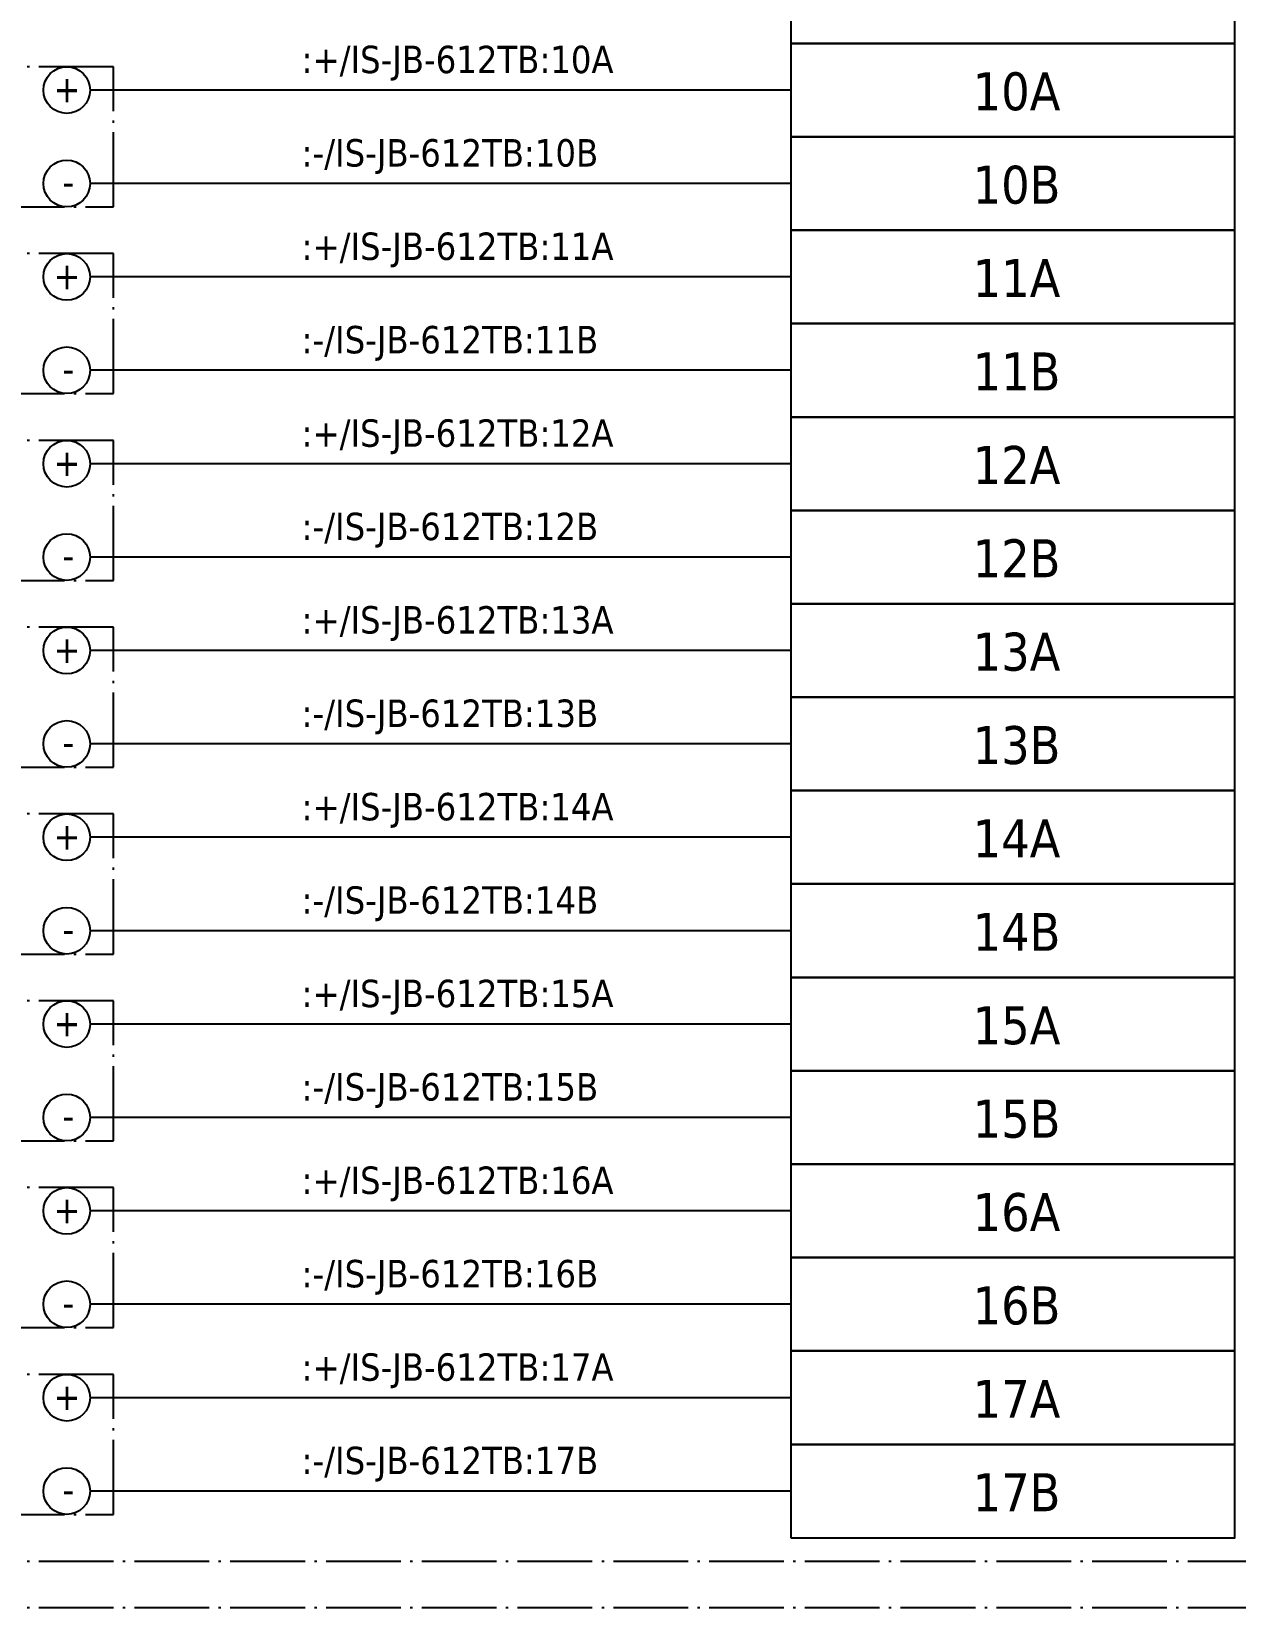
# Model space of a CAD drawing. Header units: millimetres. Extents: x 0 to 1792788, y -13 to 262234.
# Drawn here: x 35.5 to 87, y 157.6 to 225.5 of the extents above; entities that cross this region are included whole.
import ezdxf
from ezdxf.enums import TextEntityAlignment as Align

# ---------------------------------------------------------------- set-up
doc = ezdxf.new("R2010")
doc.units = ezdxf.units.MM
doc.linetypes.add('EPL_DASHDOT', pattern=[1, 0.8, -0.1, 0, -0.1])
for name, color, linetype, lineweight in [('EPLAN300', 5, 'Continuous', 25), ('EPLAN302', 5, 'Continuous', 25), ('EPLAN307', 134, 'EPL_DASHDOT', 25), ('EPLAN311', 7, 'Continuous', 25), ('EPLAN400', 5, 'Continuous', 35), ('EPLAN405', 7, 'Continuous', 25), ('EPLAN421', 5, 'Continuous', 35), ('EPLAN433', 251, 'Continuous', 35), ('EPLAN500', 7, 'Continuous', 35), ('EPLAN501', 7, 'Continuous', 35), ('EPLAN502', 7, 'Continuous', 35), ('EPLAN503', 7, 'Continuous', 35), ('EPLAN504', 7, 'Continuous', 35)]:
    doc.layers.add(name, color=color, linetype=linetype, lineweight=lineweight)
doc.styles.add('Tahoma', font='')
doc.styles.get('Tahoma').set_extended_font_data('Tahoma')

# ---------------------------------------------------------------- blocks, each defined once
blk = doc.blocks.new('EPLSYM_LibrarySPECIAL_en_US_Symbol427_Variant5_Placement1_78')
at = {"layer": 'EPLAN421', "color": 5, "style": 'Tahoma'}
for tag, p in [('17_20029[1]', (-0.9525, 3.335)), ('17_20029[2]', (20.0025, 3.335))]:
    blk.add_attdef(tag, text='', height=1.1739, dxfattribs=at).set_placement(p, align=Align.BOTTOM_RIGHT)
at = {"layer": 'EPLAN433', "color": 251, "style": 'Tahoma'}
blk.add_attdef('17_20406_1', text='', height=1.6254, dxfattribs=at).set_placement((0.9525, 1.5875), align=Align.BOTTOM_RIGHT)
blk.add_attdef('17_20406', text='', height=1.6254, dxfattribs=at).set_placement((0.9525, 1.5875), align=Align.BOTTOM_LEFT)
blk = doc.blocks.new('EPLSYM_LibrarySPECIAL_en_US_Symbol427_Variant5_Placement1_79')
at = {"layer": 'EPLAN421', "color": 5, "style": 'Tahoma'}
for tag, p in [('17_20029[1]', (-0.9525, 3.335)), ('17_20029[2]', (20.0025, 3.335))]:
    blk.add_attdef(tag, text='', height=1.1739, dxfattribs=at).set_placement(p, align=Align.BOTTOM_RIGHT)
at = {"layer": 'EPLAN433', "color": 251, "style": 'Tahoma'}
blk.add_attdef('17_20406_1', text='', height=1.6254, dxfattribs=at).set_placement((0.9525, 1.5875), align=Align.BOTTOM_RIGHT)
blk.add_attdef('17_20406', text='', height=1.6254, dxfattribs=at).set_placement((0.9525, 1.5875), align=Align.BOTTOM_LEFT)
blk = doc.blocks.new('EPLSYM_LibrarySPECIAL_en_US_Symbol427_Variant5_Placement1_80')
at = {"layer": 'EPLAN421', "color": 5, "style": 'Tahoma'}
for tag, p in [('17_20029[1]', (-0.9525, 3.335)), ('17_20029[2]', (20.0025, 3.335))]:
    blk.add_attdef(tag, text='', height=1.1739, dxfattribs=at).set_placement(p, align=Align.BOTTOM_RIGHT)
at = {"layer": 'EPLAN433', "color": 251, "style": 'Tahoma'}
blk.add_attdef('17_20406_1', text='', height=1.6254, dxfattribs=at).set_placement((0.9525, 1.5875), align=Align.BOTTOM_RIGHT)
blk.add_attdef('17_20406', text='', height=1.6254, dxfattribs=at).set_placement((0.9525, 1.5875), align=Align.BOTTOM_LEFT)
blk = doc.blocks.new('EPLSYM_LibrarySPECIAL_en_US_Symbol427_Variant5_Placement1_81')
at = {"layer": 'EPLAN421', "color": 5, "style": 'Tahoma'}
for tag, p in [('17_20029[1]', (-0.9525, 3.335)), ('17_20029[2]', (20.0025, 3.335))]:
    blk.add_attdef(tag, text='', height=1.1739, dxfattribs=at).set_placement(p, align=Align.BOTTOM_RIGHT)
at = {"layer": 'EPLAN433', "color": 251, "style": 'Tahoma'}
blk.add_attdef('17_20406_1', text='', height=1.6254, dxfattribs=at).set_placement((0.9525, 1.5875), align=Align.BOTTOM_RIGHT)
blk.add_attdef('17_20406', text='', height=1.6254, dxfattribs=at).set_placement((0.9525, 1.5875), align=Align.BOTTOM_LEFT)
blk = doc.blocks.new('EPLSYM_LibrarySPECIAL_en_US_Symbol427_Variant5_Placement1_102')
at = {"layer": 'EPLAN421', "color": 5, "style": 'Tahoma'}
for tag, p in [('17_20029[1]', (-0.9525, 3.335)), ('17_20029[2]', (20.0025, 3.335))]:
    blk.add_attdef(tag, text='', height=1.1739, dxfattribs=at).set_placement(p, align=Align.BOTTOM_RIGHT)
at = {"layer": 'EPLAN433', "color": 251, "style": 'Tahoma'}
blk.add_attdef('17_20406_1', text='', height=1.6254, dxfattribs=at).set_placement((0.9525, 1.5875), align=Align.BOTTOM_RIGHT)
blk.add_attdef('17_20406', text='', height=1.6254, dxfattribs=at).set_placement((0.9525, 1.5875), align=Align.BOTTOM_LEFT)
blk = doc.blocks.new('EPLSYM_LibrarySPECIAL_en_US_Symbol427_Variant5_Placement1_103')
at = {"layer": 'EPLAN421', "color": 5, "style": 'Tahoma'}
for tag, p in [('17_20029[1]', (-0.9525, 3.335)), ('17_20029[2]', (20.0025, 3.335))]:
    blk.add_attdef(tag, text='', height=1.1739, dxfattribs=at).set_placement(p, align=Align.BOTTOM_RIGHT)
at = {"layer": 'EPLAN433', "color": 251, "style": 'Tahoma'}
blk.add_attdef('17_20406_1', text='', height=1.6254, dxfattribs=at).set_placement((0.9525, 1.5875), align=Align.BOTTOM_RIGHT)
blk.add_attdef('17_20406', text='', height=1.6254, dxfattribs=at).set_placement((0.9525, 1.5875), align=Align.BOTTOM_LEFT)
blk = doc.blocks.new('EPLSYM_LibrarySPECIAL_en_US_Symbol427_Variant5_Placement1_104')
at = {"layer": 'EPLAN421', "color": 5, "style": 'Tahoma'}
for tag, p in [('17_20029[1]', (-0.9525, 3.335)), ('17_20029[2]', (20.0025, 3.335))]:
    blk.add_attdef(tag, text='', height=1.1739, dxfattribs=at).set_placement(p, align=Align.BOTTOM_RIGHT)
at = {"layer": 'EPLAN433', "color": 251, "style": 'Tahoma'}
blk.add_attdef('17_20406_1', text='', height=1.6254, dxfattribs=at).set_placement((0.9525, 1.5875), align=Align.BOTTOM_RIGHT)
blk.add_attdef('17_20406', text='', height=1.6254, dxfattribs=at).set_placement((0.9525, 1.5875), align=Align.BOTTOM_LEFT)
blk = doc.blocks.new('EPLSYM_LibrarySPECIAL_en_US_Symbol427_Variant5_Placement1_105')
at = {"layer": 'EPLAN421', "color": 5, "style": 'Tahoma'}
for tag, p in [('17_20029[1]', (-0.9525, 3.335)), ('17_20029[2]', (20.0025, 3.335))]:
    blk.add_attdef(tag, text='', height=1.1739, dxfattribs=at).set_placement(p, align=Align.BOTTOM_RIGHT)
at = {"layer": 'EPLAN433', "color": 251, "style": 'Tahoma'}
blk.add_attdef('17_20406_1', text='', height=1.6254, dxfattribs=at).set_placement((0.9525, 1.5875), align=Align.BOTTOM_RIGHT)
blk.add_attdef('17_20406', text='', height=1.6254, dxfattribs=at).set_placement((0.9525, 1.5875), align=Align.BOTTOM_LEFT)
blk = doc.blocks.new('EPLSYM_LibrarySPECIAL_en_US_Symbol427_Variant5_Placement1_106')
at = {"layer": 'EPLAN421', "color": 5, "style": 'Tahoma'}
for tag, p in [('17_20029[1]', (-0.9525, 3.335)), ('17_20029[2]', (20.0025, 3.335))]:
    blk.add_attdef(tag, text='', height=1.1739, dxfattribs=at).set_placement(p, align=Align.BOTTOM_RIGHT)
at = {"layer": 'EPLAN433', "color": 251, "style": 'Tahoma'}
blk.add_attdef('17_20406_1', text='', height=1.6254, dxfattribs=at).set_placement((0.9525, 1.5875), align=Align.BOTTOM_RIGHT)
blk.add_attdef('17_20406', text='', height=1.6254, dxfattribs=at).set_placement((0.9525, 1.5875), align=Align.BOTTOM_LEFT)
blk = doc.blocks.new('EPLSYM_LibrarySPECIAL_en_US_Symbol427_Variant5_Placement1_107')
at = {"layer": 'EPLAN421', "color": 5, "style": 'Tahoma'}
for tag, p in [('17_20029[1]', (-0.9525, 3.335)), ('17_20029[2]', (20.0025, 3.335))]:
    blk.add_attdef(tag, text='', height=1.1739, dxfattribs=at).set_placement(p, align=Align.BOTTOM_RIGHT)
at = {"layer": 'EPLAN433', "color": 251, "style": 'Tahoma'}
blk.add_attdef('17_20406_1', text='', height=1.6254, dxfattribs=at).set_placement((0.9525, 1.5875), align=Align.BOTTOM_RIGHT)
blk.add_attdef('17_20406', text='', height=1.6254, dxfattribs=at).set_placement((0.9525, 1.5875), align=Align.BOTTOM_LEFT)
blk = doc.blocks.new('EPLSYM_LibrarySPECIAL_en_US_Symbol427_Variant5_Placement1_108')
at = {"layer": 'EPLAN421', "color": 5, "style": 'Tahoma'}
for tag, p in [('17_20029[1]', (-0.9525, 3.335)), ('17_20029[2]', (20.0025, 3.335))]:
    blk.add_attdef(tag, text='', height=1.1739, dxfattribs=at).set_placement(p, align=Align.BOTTOM_RIGHT)
at = {"layer": 'EPLAN433', "color": 251, "style": 'Tahoma'}
blk.add_attdef('17_20406_1', text='', height=1.6254, dxfattribs=at).set_placement((0.9525, 1.5875), align=Align.BOTTOM_RIGHT)
blk.add_attdef('17_20406', text='', height=1.6254, dxfattribs=at).set_placement((0.9525, 1.5875), align=Align.BOTTOM_LEFT)
blk = doc.blocks.new('EPLSYM_LibrarySPECIAL_en_US_Symbol427_Variant5_Placement1_109')
at = {"layer": 'EPLAN421', "color": 5, "style": 'Tahoma'}
for tag, p in [('17_20029[1]', (-0.9525, 3.335)), ('17_20029[2]', (20.0025, 3.335))]:
    blk.add_attdef(tag, text='', height=1.1739, dxfattribs=at).set_placement(p, align=Align.BOTTOM_RIGHT)
at = {"layer": 'EPLAN433', "color": 251, "style": 'Tahoma'}
blk.add_attdef('17_20406_1', text='', height=1.6254, dxfattribs=at).set_placement((0.9525, 1.5875), align=Align.BOTTOM_RIGHT)
blk.add_attdef('17_20406', text='', height=1.6254, dxfattribs=at).set_placement((0.9525, 1.5875), align=Align.BOTTOM_LEFT)
blk = doc.blocks.new('EPLSYM_LibrarySPECIAL_en_US_Symbol427_Variant5_Placement1_110')
at = {"layer": 'EPLAN421', "color": 5, "style": 'Tahoma'}
for tag, p in [('17_20029[1]', (-0.9525, 3.335)), ('17_20029[2]', (20.0025, 3.335))]:
    blk.add_attdef(tag, text='', height=1.1739, dxfattribs=at).set_placement(p, align=Align.BOTTOM_RIGHT)
at = {"layer": 'EPLAN433', "color": 251, "style": 'Tahoma'}
blk.add_attdef('17_20406_1', text='', height=1.6254, dxfattribs=at).set_placement((0.9525, 1.5875), align=Align.BOTTOM_RIGHT)
blk.add_attdef('17_20406', text='', height=1.6254, dxfattribs=at).set_placement((0.9525, 1.5875), align=Align.BOTTOM_LEFT)
blk = doc.blocks.new('EPLSYM_LibrarySPECIAL_en_US_Symbol427_Variant5_Placement1_111')
at = {"layer": 'EPLAN421', "color": 5, "style": 'Tahoma'}
for tag, p in [('17_20029[1]', (-0.9525, 3.335)), ('17_20029[2]', (20.0025, 3.335))]:
    blk.add_attdef(tag, text='', height=1.1739, dxfattribs=at).set_placement(p, align=Align.BOTTOM_RIGHT)
at = {"layer": 'EPLAN433', "color": 251, "style": 'Tahoma'}
blk.add_attdef('17_20406_1', text='', height=1.6254, dxfattribs=at).set_placement((0.9525, 1.5875), align=Align.BOTTOM_RIGHT)
blk.add_attdef('17_20406', text='', height=1.6254, dxfattribs=at).set_placement((0.9525, 1.5875), align=Align.BOTTOM_LEFT)
blk = doc.blocks.new('EPLSYM_LibrarySPECIAL_en_US_Symbol427_Variant5_Placement1_112')
at = {"layer": 'EPLAN421', "color": 5, "style": 'Tahoma'}
for tag, p in [('17_20029[1]', (-0.9525, 3.335)), ('17_20029[2]', (20.0025, 3.335))]:
    blk.add_attdef(tag, text='', height=1.1739, dxfattribs=at).set_placement(p, align=Align.BOTTOM_RIGHT)
at = {"layer": 'EPLAN433', "color": 251, "style": 'Tahoma'}
blk.add_attdef('17_20406_1', text='', height=1.6254, dxfattribs=at).set_placement((0.9525, 1.5875), align=Align.BOTTOM_RIGHT)
blk.add_attdef('17_20406', text='', height=1.6254, dxfattribs=at).set_placement((0.9525, 1.5875), align=Align.BOTTOM_LEFT)
blk = doc.blocks.new('EPLSYM_LibrarySPECIAL_en_US_Symbol427_Variant5_Placement1_113')
at = {"layer": 'EPLAN421', "color": 5, "style": 'Tahoma'}
for tag, p in [('17_20029[1]', (-0.9525, 3.335)), ('17_20029[2]', (20.0025, 3.335))]:
    blk.add_attdef(tag, text='', height=1.1739, dxfattribs=at).set_placement(p, align=Align.BOTTOM_RIGHT)
at = {"layer": 'EPLAN433', "color": 251, "style": 'Tahoma'}
blk.add_attdef('17_20406_1', text='', height=1.6254, dxfattribs=at).set_placement((0.9525, 1.5875), align=Align.BOTTOM_RIGHT)
blk.add_attdef('17_20406', text='', height=1.6254, dxfattribs=at).set_placement((0.9525, 1.5875), align=Align.BOTTOM_LEFT)
blk = doc.blocks.new('EPLSYM_LibrarySPECIAL_Symbol17_Variant3_Placement1')
at = {"layer": 'EPLAN302', "lineweight": 25, "ltscale": 4}
blk.add_line((4, 0), (1, 0), dxfattribs=at)
blk.add_circle((0, 0), 1, dxfattribs=at)
at = {"layer": 'EPLAN421', "color": 5, "style": 'Tahoma'}
blk.add_attdef('17_20039', text='', height=1.174, dxfattribs=at).set_placement((3, 1), align=Align.BOTTOM_RIGHT)
blk = doc.blocks.new('EPLSYM_LibrarySPECIAL_Symbol2_Variant0_Placement1_6')
at = {"layer": 'EPLAN307', "lineweight": 25, "ltscale": 4}
blk.add_lwpolyline([(0, -6), (34, -6), (34, 0), (0, 0)], close=True, dxfattribs=at)
at = {"layer": 'EPLAN400', "color": 5, "style": 'Tahoma'}
blk.add_attdef('88_20010', text='', height=2.2575, dxfattribs=at).set_placement((-1.5, -0.9515), align=Align.TOP_RIGHT)
at = {"layer": 'EPLAN500', "color": 7, "style": 'Tahoma'}
blk.add_attdef('88_20027', text='', height=1.6254, dxfattribs=at).set_placement((-1.5, -4.57508), align=Align.TOP_RIGHT)
at = {"layer": 'EPLAN501', "color": 7, "style": 'Tahoma'}
blk.add_attdef('88_20011', text='', height=1.6254, dxfattribs=at).set_placement((-1.5, -9.97508), align=Align.TOP_RIGHT)
at = {"layer": 'EPLAN502', "color": 7, "style": 'Tahoma'}
blk.add_attdef('88_20025', text='', height=1.6254, dxfattribs=at).set_placement((-1.5, -12.67508), align=Align.TOP_RIGHT)
at = {"layer": 'EPLAN503', "color": 7, "style": 'Tahoma'}
blk.add_attdef('88_20024', text='', height=1.6254, dxfattribs=at).set_placement((-1.5, -15.37508), align=Align.TOP_RIGHT)
at = {"layer": 'EPLAN504', "color": 7, "style": 'Tahoma'}
blk.add_attdef('88_20901[1]', text='', height=1.6254, dxfattribs=at).set_placement((-1.5, -7.27508), align=Align.TOP_RIGHT)
blk = doc.blocks.new('EPLSYM_LibrarySPECIAL_Symbol2_Variant0_Placement1_7')
at = {"layer": 'EPLAN307', "lineweight": 25, "ltscale": 4}
blk.add_lwpolyline([(0, -6), (34, -6), (34, 0), (0, 0)], close=True, dxfattribs=at)
at = {"layer": 'EPLAN400', "color": 5, "style": 'Tahoma'}
blk.add_attdef('88_20010', text='', height=2.2575, dxfattribs=at).set_placement((-1.5, -0.9515), align=Align.TOP_RIGHT)
at = {"layer": 'EPLAN500', "color": 7, "style": 'Tahoma'}
blk.add_attdef('88_20027', text='', height=1.6254, dxfattribs=at).set_placement((-1.5, -4.57508), align=Align.TOP_RIGHT)
at = {"layer": 'EPLAN501', "color": 7, "style": 'Tahoma'}
blk.add_attdef('88_20011', text='', height=1.6254, dxfattribs=at).set_placement((-1.5, -9.97508), align=Align.TOP_RIGHT)
at = {"layer": 'EPLAN502', "color": 7, "style": 'Tahoma'}
blk.add_attdef('88_20025', text='', height=1.6254, dxfattribs=at).set_placement((-1.5, -12.67508), align=Align.TOP_RIGHT)
at = {"layer": 'EPLAN503', "color": 7, "style": 'Tahoma'}
blk.add_attdef('88_20024', text='', height=1.6254, dxfattribs=at).set_placement((-1.5, -15.37508), align=Align.TOP_RIGHT)
at = {"layer": 'EPLAN504', "color": 7, "style": 'Tahoma'}
blk.add_attdef('88_20901[1]', text='', height=1.6254, dxfattribs=at).set_placement((-1.5, -7.27508), align=Align.TOP_RIGHT)
blk = doc.blocks.new('EPLSYM_LibrarySPECIAL_Symbol2_Variant0_Placement1_8')
at = {"layer": 'EPLAN307', "lineweight": 25, "ltscale": 4}
blk.add_lwpolyline([(0, -6), (34, -6), (34, 0), (0, 0)], close=True, dxfattribs=at)
at = {"layer": 'EPLAN400', "color": 5, "style": 'Tahoma'}
blk.add_attdef('88_20010', text='', height=2.2575, dxfattribs=at).set_placement((-1.5, -0.9515), align=Align.TOP_RIGHT)
at = {"layer": 'EPLAN500', "color": 7, "style": 'Tahoma'}
blk.add_attdef('88_20027', text='', height=1.6254, dxfattribs=at).set_placement((-1.5, -4.57508), align=Align.TOP_RIGHT)
at = {"layer": 'EPLAN501', "color": 7, "style": 'Tahoma'}
blk.add_attdef('88_20011', text='', height=1.6254, dxfattribs=at).set_placement((-1.5, -9.97508), align=Align.TOP_RIGHT)
at = {"layer": 'EPLAN502', "color": 7, "style": 'Tahoma'}
blk.add_attdef('88_20025', text='', height=1.6254, dxfattribs=at).set_placement((-1.5, -12.67508), align=Align.TOP_RIGHT)
at = {"layer": 'EPLAN503', "color": 7, "style": 'Tahoma'}
blk.add_attdef('88_20024', text='', height=1.6254, dxfattribs=at).set_placement((-1.5, -15.37508), align=Align.TOP_RIGHT)
at = {"layer": 'EPLAN504', "color": 7, "style": 'Tahoma'}
blk.add_attdef('88_20901[1]', text='', height=1.6254, dxfattribs=at).set_placement((-1.5, -7.27508), align=Align.TOP_RIGHT)
blk = doc.blocks.new('EPLSYM_LibrarySPECIAL_Symbol308_Variant0_Placement0')
at = {"layer": 'EPLAN405', "color": 7, "style": 'Tahoma'}
for tag, p in [('17_31011', (1.5, 6.35)), ('17_31002', (1.5, 0.5))]:
    blk.add_attdef(tag, text='', height=1.174, dxfattribs=at).set_placement(p, align=Align.BOTTOM_LEFT)
for tag, p in [('17_31004', (1.5, 4.4)), ('17_31003', (1.5, 2.45))]:
    blk.add_attdef(tag, p, '', height=1.174, dxfattribs=at)
blk = doc.blocks.new('EPLSYM_LibrarySPECIAL_Symbol2_Variant0_Placement1_19')
at = {"layer": 'EPLAN307', "lineweight": 25, "ltscale": 4}
blk.add_lwpolyline([(0, -127), (118, -127), (118, 0), (0, 0)], close=True, dxfattribs=at)
at = {"layer": 'EPLAN400', "color": 5, "style": 'Tahoma'}
blk.add_attdef('88_20010', text='', height=2.2575, dxfattribs=at).set_placement((-1.5, -0.9515), align=Align.TOP_RIGHT)
at = {"layer": 'EPLAN500', "color": 7, "style": 'Tahoma'}
blk.add_attdef('88_20027', text='', height=1.6254, dxfattribs=at).set_placement((-1.5, -4.57508), align=Align.TOP_RIGHT)
at = {"layer": 'EPLAN501', "color": 7, "style": 'Tahoma'}
blk.add_attdef('88_20011', text='', height=1.6254, dxfattribs=at).set_placement((-1.5, -9.97508), align=Align.TOP_RIGHT)
at = {"layer": 'EPLAN502', "color": 7, "style": 'Tahoma'}
blk.add_attdef('88_20025', text='', height=1.6254, dxfattribs=at).set_placement((-1.5, -12.67508), align=Align.TOP_RIGHT)
at = {"layer": 'EPLAN503', "color": 7, "style": 'Tahoma'}
blk.add_attdef('88_20024', text='', height=1.6254, dxfattribs=at).set_placement((-1.5, -15.37508), align=Align.TOP_RIGHT)
at = {"layer": 'EPLAN504', "color": 7, "style": 'Tahoma'}
blk.add_attdef('88_20901[1]', text='', height=1.6254, dxfattribs=at).set_placement((-1.5, -7.27508), align=Align.TOP_RIGHT)
blk = doc.blocks.new('EPLSYM_LibrarySPECIAL_Symbol2_Variant0_Placement1_20')
at = {"layer": 'EPLAN307', "lineweight": 25, "ltscale": 4}
blk.add_lwpolyline([(0, -110), (118, -110), (118, 0), (0, 0)], close=True, dxfattribs=at)
at = {"layer": 'EPLAN400', "color": 5, "style": 'Tahoma'}
blk.add_attdef('88_20010', text='', height=2.2575, dxfattribs=at).set_placement((-1.5, -0.9515), align=Align.TOP_RIGHT)
at = {"layer": 'EPLAN500', "color": 7, "style": 'Tahoma'}
blk.add_attdef('88_20027', text='', height=1.6254, dxfattribs=at).set_placement((-1.5, -4.57508), align=Align.TOP_RIGHT)
at = {"layer": 'EPLAN501', "color": 7, "style": 'Tahoma'}
blk.add_attdef('88_20011', text='', height=1.6254, dxfattribs=at).set_placement((-1.5, -9.97508), align=Align.TOP_RIGHT)
at = {"layer": 'EPLAN502', "color": 7, "style": 'Tahoma'}
blk.add_attdef('88_20025', text='', height=1.6254, dxfattribs=at).set_placement((-1.5, -12.67508), align=Align.TOP_RIGHT)
at = {"layer": 'EPLAN503', "color": 7, "style": 'Tahoma'}
blk.add_attdef('88_20024', text='', height=1.6254, dxfattribs=at).set_placement((-1.5, -15.37508), align=Align.TOP_RIGHT)
at = {"layer": 'EPLAN504', "color": 7, "style": 'Tahoma'}
blk.add_attdef('88_20901[1]', text='', height=1.6254, dxfattribs=at).set_placement((-1.5, -7.27508), align=Align.TOP_RIGHT)
blk = doc.blocks.new('EPLSYM_LibrarySPECIAL_Symbol2_Variant0_Placement1_22')
at = {"layer": 'EPLAN307', "lineweight": 25, "ltscale": 4}
blk.add_lwpolyline([(0, -6), (34, -6), (34, 0), (0, 0)], close=True, dxfattribs=at)
at = {"layer": 'EPLAN400', "color": 5, "style": 'Tahoma'}
blk.add_attdef('88_20010', text='', height=2.2575, dxfattribs=at).set_placement((-1.5, -0.9515), align=Align.TOP_RIGHT)
at = {"layer": 'EPLAN500', "color": 7, "style": 'Tahoma'}
blk.add_attdef('88_20027', text='', height=1.6254, dxfattribs=at).set_placement((-1.5, -4.57508), align=Align.TOP_RIGHT)
at = {"layer": 'EPLAN501', "color": 7, "style": 'Tahoma'}
blk.add_attdef('88_20011', text='', height=1.6254, dxfattribs=at).set_placement((-1.5, -9.97508), align=Align.TOP_RIGHT)
at = {"layer": 'EPLAN502', "color": 7, "style": 'Tahoma'}
blk.add_attdef('88_20025', text='', height=1.6254, dxfattribs=at).set_placement((-1.5, -12.67508), align=Align.TOP_RIGHT)
at = {"layer": 'EPLAN503', "color": 7, "style": 'Tahoma'}
blk.add_attdef('88_20024', text='', height=1.6254, dxfattribs=at).set_placement((-1.5, -15.37508), align=Align.TOP_RIGHT)
at = {"layer": 'EPLAN504', "color": 7, "style": 'Tahoma'}
blk.add_attdef('88_20901[1]', text='', height=1.6254, dxfattribs=at).set_placement((-1.5, -7.27508), align=Align.TOP_RIGHT)
blk = doc.blocks.new('EPLSYM_LibrarySPECIAL_Symbol2_Variant0_Placement1_23')
at = {"layer": 'EPLAN307', "lineweight": 25, "ltscale": 4}
blk.add_lwpolyline([(0, -6), (34, -6), (34, 0), (0, 0)], close=True, dxfattribs=at)
at = {"layer": 'EPLAN400', "color": 5, "style": 'Tahoma'}
blk.add_attdef('88_20010', text='', height=2.2575, dxfattribs=at).set_placement((-1.5, -0.9515), align=Align.TOP_RIGHT)
at = {"layer": 'EPLAN500', "color": 7, "style": 'Tahoma'}
blk.add_attdef('88_20027', text='', height=1.6254, dxfattribs=at).set_placement((-1.5, -4.57508), align=Align.TOP_RIGHT)
at = {"layer": 'EPLAN501', "color": 7, "style": 'Tahoma'}
blk.add_attdef('88_20011', text='', height=1.6254, dxfattribs=at).set_placement((-1.5, -9.97508), align=Align.TOP_RIGHT)
at = {"layer": 'EPLAN502', "color": 7, "style": 'Tahoma'}
blk.add_attdef('88_20025', text='', height=1.6254, dxfattribs=at).set_placement((-1.5, -12.67508), align=Align.TOP_RIGHT)
at = {"layer": 'EPLAN503', "color": 7, "style": 'Tahoma'}
blk.add_attdef('88_20024', text='', height=1.6254, dxfattribs=at).set_placement((-1.5, -15.37508), align=Align.TOP_RIGHT)
at = {"layer": 'EPLAN504', "color": 7, "style": 'Tahoma'}
blk.add_attdef('88_20901[1]', text='', height=1.6254, dxfattribs=at).set_placement((-1.5, -7.27508), align=Align.TOP_RIGHT)
blk = doc.blocks.new('EPLSYM_LibrarySPECIAL_Symbol2_Variant0_Placement1_24')
at = {"layer": 'EPLAN307', "lineweight": 25, "ltscale": 4}
blk.add_lwpolyline([(0, -6), (34, -6), (34, 0), (0, 0)], close=True, dxfattribs=at)
at = {"layer": 'EPLAN400', "color": 5, "style": 'Tahoma'}
blk.add_attdef('88_20010', text='', height=2.2575, dxfattribs=at).set_placement((-1.5, -0.9515), align=Align.TOP_RIGHT)
at = {"layer": 'EPLAN500', "color": 7, "style": 'Tahoma'}
blk.add_attdef('88_20027', text='', height=1.6254, dxfattribs=at).set_placement((-1.5, -4.57508), align=Align.TOP_RIGHT)
at = {"layer": 'EPLAN501', "color": 7, "style": 'Tahoma'}
blk.add_attdef('88_20011', text='', height=1.6254, dxfattribs=at).set_placement((-1.5, -9.97508), align=Align.TOP_RIGHT)
at = {"layer": 'EPLAN502', "color": 7, "style": 'Tahoma'}
blk.add_attdef('88_20025', text='', height=1.6254, dxfattribs=at).set_placement((-1.5, -12.67508), align=Align.TOP_RIGHT)
at = {"layer": 'EPLAN503', "color": 7, "style": 'Tahoma'}
blk.add_attdef('88_20024', text='', height=1.6254, dxfattribs=at).set_placement((-1.5, -15.37508), align=Align.TOP_RIGHT)
at = {"layer": 'EPLAN504', "color": 7, "style": 'Tahoma'}
blk.add_attdef('88_20901[1]', text='', height=1.6254, dxfattribs=at).set_placement((-1.5, -7.27508), align=Align.TOP_RIGHT)
blk = doc.blocks.new('EPLSYM_LibrarySPECIAL_Symbol2_Variant0_Placement1_25')
at = {"layer": 'EPLAN307', "lineweight": 25, "ltscale": 4}
blk.add_lwpolyline([(0, -6), (34, -6), (34, 0), (0, 0)], close=True, dxfattribs=at)
at = {"layer": 'EPLAN400', "color": 5, "style": 'Tahoma'}
blk.add_attdef('88_20010', text='', height=2.2575, dxfattribs=at).set_placement((-1.5, -0.9515), align=Align.TOP_RIGHT)
at = {"layer": 'EPLAN500', "color": 7, "style": 'Tahoma'}
blk.add_attdef('88_20027', text='', height=1.6254, dxfattribs=at).set_placement((-1.5, -4.57508), align=Align.TOP_RIGHT)
at = {"layer": 'EPLAN501', "color": 7, "style": 'Tahoma'}
blk.add_attdef('88_20011', text='', height=1.6254, dxfattribs=at).set_placement((-1.5, -9.97508), align=Align.TOP_RIGHT)
at = {"layer": 'EPLAN502', "color": 7, "style": 'Tahoma'}
blk.add_attdef('88_20025', text='', height=1.6254, dxfattribs=at).set_placement((-1.5, -12.67508), align=Align.TOP_RIGHT)
at = {"layer": 'EPLAN503', "color": 7, "style": 'Tahoma'}
blk.add_attdef('88_20024', text='', height=1.6254, dxfattribs=at).set_placement((-1.5, -15.37508), align=Align.TOP_RIGHT)
at = {"layer": 'EPLAN504', "color": 7, "style": 'Tahoma'}
blk.add_attdef('88_20901[1]', text='', height=1.6254, dxfattribs=at).set_placement((-1.5, -7.27508), align=Align.TOP_RIGHT)
blk = doc.blocks.new('EPLSYM_LibrarySPECIAL_Symbol2_Variant0_Placement1_26')
at = {"layer": 'EPLAN307', "lineweight": 25, "ltscale": 4}
blk.add_lwpolyline([(0, -6), (34, -6), (34, 0), (0, 0)], close=True, dxfattribs=at)
at = {"layer": 'EPLAN400', "color": 5, "style": 'Tahoma'}
blk.add_attdef('88_20010', text='', height=2.2575, dxfattribs=at).set_placement((-1.5, -0.9515), align=Align.TOP_RIGHT)
at = {"layer": 'EPLAN500', "color": 7, "style": 'Tahoma'}
blk.add_attdef('88_20027', text='', height=1.6254, dxfattribs=at).set_placement((-1.5, -4.57508), align=Align.TOP_RIGHT)
at = {"layer": 'EPLAN501', "color": 7, "style": 'Tahoma'}
blk.add_attdef('88_20011', text='', height=1.6254, dxfattribs=at).set_placement((-1.5, -9.97508), align=Align.TOP_RIGHT)
at = {"layer": 'EPLAN502', "color": 7, "style": 'Tahoma'}
blk.add_attdef('88_20025', text='', height=1.6254, dxfattribs=at).set_placement((-1.5, -12.67508), align=Align.TOP_RIGHT)
at = {"layer": 'EPLAN503', "color": 7, "style": 'Tahoma'}
blk.add_attdef('88_20024', text='', height=1.6254, dxfattribs=at).set_placement((-1.5, -15.37508), align=Align.TOP_RIGHT)
at = {"layer": 'EPLAN504', "color": 7, "style": 'Tahoma'}
blk.add_attdef('88_20901[1]', text='', height=1.6254, dxfattribs=at).set_placement((-1.5, -7.27508), align=Align.TOP_RIGHT)

msp = doc.modelspace()

# ---------------------------------------------------------------- linework, layer by layer
at = {"layer": 'EPLAN300', "lineweight": 25, "ltscale": 4}
for points in [[(68, 225), (87, 225), (87, 229), (68, 229)], [(68, 221), (87, 221), (87, 225), (68, 225)], [(68, 217), (87, 217), (87, 221), (68, 221)], [(68, 213), (87, 213), (87, 217), (68, 217)], [(68, 209), (87, 209), (87, 213), (68, 213)], [(68, 205), (87, 205), (87, 209), (68, 209)], [(68, 201), (87, 201), (87, 205), (68, 205)], [(68, 197), (87, 197), (87, 201), (68, 201)], [(68, 193), (87, 193), (87, 197), (68, 197)], [(68, 189), (87, 189), (87, 193), (68, 193)], [(68, 185), (87, 185), (87, 189), (68, 189)], [(68, 181), (87, 181), (87, 185), (68, 185)], [(68, 177), (87, 177), (87, 181), (68, 181)], [(68, 173), (87, 173), (87, 177), (68, 177)], [(68, 169), (87, 169), (87, 173), (68, 173)], [(68, 165), (87, 165), (87, 169), (68, 169)], [(68, 161), (87, 161), (87, 165), (68, 165)]]:
    msp.add_lwpolyline(points, close=True, dxfattribs=at)
at = {"layer": 'EPLAN311', "ltscale": 4}
for p, q in [((68, 223), (39, 223)), ((68, 219), (39, 219)), ((68, 215), (39, 215)), ((68, 211), (39, 211)), ((68, 207), (39, 207)), ((68, 203), (39, 203)), ((68, 199), (39, 199)), ((68, 195), (39, 195)), ((68, 191), (39, 191)), ((68, 187), (39, 187)), ((68, 183), (39, 183)), ((68, 179), (39, 179)), ((68, 175), (39, 175)), ((68, 171), (39, 171)), ((68, 167), (39, 167)), ((68, 163), (39, 163))]:
    msp.add_line(p, q, dxfattribs=at)

# ---------------------------------------------------------------- block references
for name, p in [('EPLSYM_LibrarySPECIAL_Symbol2_Variant0_Placement1_19', (3, 287)), ('EPLSYM_LibrarySPECIAL_Symbol2_Variant0_Placement1_6', (5, 224)), ('EPLSYM_LibrarySPECIAL_Symbol2_Variant0_Placement1_7', (5, 216)), ('EPLSYM_LibrarySPECIAL_Symbol2_Variant0_Placement1_8', (5, 208)), ('EPLSYM_LibrarySPECIAL_Symbol2_Variant0_Placement1_22', (5, 200)), ('EPLSYM_LibrarySPECIAL_Symbol2_Variant0_Placement1_23', (5, 192)), ('EPLSYM_LibrarySPECIAL_Symbol2_Variant0_Placement1_24', (5, 184)), ('EPLSYM_LibrarySPECIAL_Symbol2_Variant0_Placement1_25', (5, 176)), ('EPLSYM_LibrarySPECIAL_Symbol2_Variant0_Placement1_26', (5, 168)), ('EPLSYM_LibrarySPECIAL_Symbol2_Variant0_Placement1_20', (3, 158))]:
    msp.add_blockref(name, p)
ref = msp.add_blockref('EPLSYM_LibrarySPECIAL_Symbol308_Variant0_Placement0', (47, 223))
ref.add_attrib('17_31011', ':+/IS-JB-612TB:10A', dxfattribs={"layer": 'EPLAN405', "color": 7, "height": 1.1739, "style": 'Tahoma'}).set_placement((47.055, 223.374), align=Align.BOTTOM_LEFT)
ref = msp.add_blockref('EPLSYM_LibrarySPECIAL_Symbol17_Variant3_Placement1', (37, 223))
ref.add_attrib('17_20039', '+', dxfattribs={"layer": 'EPLAN421', "color": 5, "height": 1.174, "style": 'Tahoma'}).set_placement((37.591, 222.117), align=Align.BOTTOM_RIGHT)
ref = msp.add_blockref('EPLSYM_LibrarySPECIAL_en_US_Symbol427_Variant5_Placement1_78', (68, 223))
ref.add_attrib('17_20011', '10A', dxfattribs={"layer": 'EPLAN501', "color": 7, "height": 1.6254, "style": 'Tahoma'}).set_placement((77.661, 221.65), align=Align.BOTTOM_CENTER)
ref = msp.add_blockref('EPLSYM_LibrarySPECIAL_Symbol308_Variant0_Placement0', (47, 219))
ref.add_attrib('17_31011', ':-/IS-JB-612TB:10B', dxfattribs={"layer": 'EPLAN405', "color": 7, "height": 1.1739, "style": 'Tahoma'}).set_placement((47.055, 219.374), align=Align.BOTTOM_LEFT)
ref = msp.add_blockref('EPLSYM_LibrarySPECIAL_Symbol17_Variant3_Placement1', (37, 219))
ref.add_attrib('17_20039', '-', dxfattribs={"layer": 'EPLAN421', "color": 5, "height": 1.174, "style": 'Tahoma'}).set_placement((37.316, 218.132), align=Align.BOTTOM_RIGHT)
ref = msp.add_blockref('EPLSYM_LibrarySPECIAL_en_US_Symbol427_Variant5_Placement1_79', (68, 219))
ref.add_attrib('17_20011', '10B', dxfattribs={"layer": 'EPLAN501', "color": 7, "height": 1.6254, "style": 'Tahoma'}).set_placement((77.661, 217.65), align=Align.BOTTOM_CENTER)
ref = msp.add_blockref('EPLSYM_LibrarySPECIAL_Symbol308_Variant0_Placement0', (47, 215))
ref.add_attrib('17_31011', ':+/IS-JB-612TB:11A', dxfattribs={"layer": 'EPLAN405', "color": 7, "height": 1.1739, "style": 'Tahoma'}).set_placement((47.055, 215.374), align=Align.BOTTOM_LEFT)
ref = msp.add_blockref('EPLSYM_LibrarySPECIAL_Symbol17_Variant3_Placement1', (37, 215))
ref.add_attrib('17_20039', '+', dxfattribs={"layer": 'EPLAN421', "color": 5, "height": 1.174, "style": 'Tahoma'}).set_placement((37.591, 214.117), align=Align.BOTTOM_RIGHT)
ref = msp.add_blockref('EPLSYM_LibrarySPECIAL_en_US_Symbol427_Variant5_Placement1_80', (68, 215))
ref.add_attrib('17_20011', '11A', dxfattribs={"layer": 'EPLAN501', "color": 7, "height": 1.6254, "style": 'Tahoma'}).set_placement((77.661, 213.65), align=Align.BOTTOM_CENTER)
ref = msp.add_blockref('EPLSYM_LibrarySPECIAL_Symbol308_Variant0_Placement0', (47, 211))
ref.add_attrib('17_31011', ':-/IS-JB-612TB:11B', dxfattribs={"layer": 'EPLAN405', "color": 7, "height": 1.1739, "style": 'Tahoma'}).set_placement((47.055, 211.374), align=Align.BOTTOM_LEFT)
ref = msp.add_blockref('EPLSYM_LibrarySPECIAL_Symbol17_Variant3_Placement1', (37, 211))
ref.add_attrib('17_20039', '-', dxfattribs={"layer": 'EPLAN421', "color": 5, "height": 1.174, "style": 'Tahoma'}).set_placement((37.316, 210.132), align=Align.BOTTOM_RIGHT)
ref = msp.add_blockref('EPLSYM_LibrarySPECIAL_en_US_Symbol427_Variant5_Placement1_81', (68, 211))
ref.add_attrib('17_20011', '11B', dxfattribs={"layer": 'EPLAN501', "color": 7, "height": 1.6254, "style": 'Tahoma'}).set_placement((77.661, 209.65), align=Align.BOTTOM_CENTER)
ref = msp.add_blockref('EPLSYM_LibrarySPECIAL_Symbol308_Variant0_Placement0', (47, 207))
ref.add_attrib('17_31011', ':+/IS-JB-612TB:12A', dxfattribs={"layer": 'EPLAN405', "color": 7, "height": 1.1739, "style": 'Tahoma'}).set_placement((47.055, 207.374), align=Align.BOTTOM_LEFT)
ref = msp.add_blockref('EPLSYM_LibrarySPECIAL_Symbol17_Variant3_Placement1', (37, 207))
ref.add_attrib('17_20039', '+', dxfattribs={"layer": 'EPLAN421', "color": 5, "height": 1.174, "style": 'Tahoma'}).set_placement((37.591, 206.117), align=Align.BOTTOM_RIGHT)
ref = msp.add_blockref('EPLSYM_LibrarySPECIAL_en_US_Symbol427_Variant5_Placement1_102', (68, 207))
ref.add_attrib('17_20011', '12A', dxfattribs={"layer": 'EPLAN501', "color": 7, "height": 1.6254, "style": 'Tahoma'}).set_placement((77.661, 205.65), align=Align.BOTTOM_CENTER)
ref = msp.add_blockref('EPLSYM_LibrarySPECIAL_Symbol308_Variant0_Placement0', (47, 203))
ref.add_attrib('17_31011', ':-/IS-JB-612TB:12B', dxfattribs={"layer": 'EPLAN405', "color": 7, "height": 1.1739, "style": 'Tahoma'}).set_placement((47.055, 203.374), align=Align.BOTTOM_LEFT)
ref = msp.add_blockref('EPLSYM_LibrarySPECIAL_Symbol17_Variant3_Placement1', (37, 203))
ref.add_attrib('17_20039', '-', dxfattribs={"layer": 'EPLAN421', "color": 5, "height": 1.174, "style": 'Tahoma'}).set_placement((37.316, 202.132), align=Align.BOTTOM_RIGHT)
ref = msp.add_blockref('EPLSYM_LibrarySPECIAL_en_US_Symbol427_Variant5_Placement1_103', (68, 203))
ref.add_attrib('17_20011', '12B', dxfattribs={"layer": 'EPLAN501', "color": 7, "height": 1.6254, "style": 'Tahoma'}).set_placement((77.661, 201.65), align=Align.BOTTOM_CENTER)
ref = msp.add_blockref('EPLSYM_LibrarySPECIAL_Symbol308_Variant0_Placement0', (47, 199))
ref.add_attrib('17_31011', ':+/IS-JB-612TB:13A', dxfattribs={"layer": 'EPLAN405', "color": 7, "height": 1.1739, "style": 'Tahoma'}).set_placement((47.055, 199.374), align=Align.BOTTOM_LEFT)
ref = msp.add_blockref('EPLSYM_LibrarySPECIAL_Symbol17_Variant3_Placement1', (37, 199))
ref.add_attrib('17_20039', '+', dxfattribs={"layer": 'EPLAN421', "color": 5, "height": 1.174, "style": 'Tahoma'}).set_placement((37.591, 198.117), align=Align.BOTTOM_RIGHT)
ref = msp.add_blockref('EPLSYM_LibrarySPECIAL_en_US_Symbol427_Variant5_Placement1_104', (68, 199))
ref.add_attrib('17_20011', '13A', dxfattribs={"layer": 'EPLAN501', "color": 7, "height": 1.6254, "style": 'Tahoma'}).set_placement((77.661, 197.65), align=Align.BOTTOM_CENTER)
ref = msp.add_blockref('EPLSYM_LibrarySPECIAL_Symbol308_Variant0_Placement0', (47, 195))
ref.add_attrib('17_31011', ':-/IS-JB-612TB:13B', dxfattribs={"layer": 'EPLAN405', "color": 7, "height": 1.1739, "style": 'Tahoma'}).set_placement((47.055, 195.374), align=Align.BOTTOM_LEFT)
ref = msp.add_blockref('EPLSYM_LibrarySPECIAL_Symbol17_Variant3_Placement1', (37, 195))
ref.add_attrib('17_20039', '-', dxfattribs={"layer": 'EPLAN421', "color": 5, "height": 1.174, "style": 'Tahoma'}).set_placement((37.316, 194.132), align=Align.BOTTOM_RIGHT)
ref = msp.add_blockref('EPLSYM_LibrarySPECIAL_en_US_Symbol427_Variant5_Placement1_105', (68, 195))
ref.add_attrib('17_20011', '13B', dxfattribs={"layer": 'EPLAN501', "color": 7, "height": 1.6254, "style": 'Tahoma'}).set_placement((77.661, 193.65), align=Align.BOTTOM_CENTER)
ref = msp.add_blockref('EPLSYM_LibrarySPECIAL_Symbol308_Variant0_Placement0', (47, 191))
ref.add_attrib('17_31011', ':+/IS-JB-612TB:14A', dxfattribs={"layer": 'EPLAN405', "color": 7, "height": 1.1739, "style": 'Tahoma'}).set_placement((47.055, 191.374), align=Align.BOTTOM_LEFT)
ref = msp.add_blockref('EPLSYM_LibrarySPECIAL_Symbol17_Variant3_Placement1', (37, 191))
ref.add_attrib('17_20039', '+', dxfattribs={"layer": 'EPLAN421', "color": 5, "height": 1.174, "style": 'Tahoma'}).set_placement((37.591, 190.117), align=Align.BOTTOM_RIGHT)
ref = msp.add_blockref('EPLSYM_LibrarySPECIAL_en_US_Symbol427_Variant5_Placement1_106', (68, 191))
ref.add_attrib('17_20011', '14A', dxfattribs={"layer": 'EPLAN501', "color": 7, "height": 1.6254, "style": 'Tahoma'}).set_placement((77.661, 189.65), align=Align.BOTTOM_CENTER)
ref = msp.add_blockref('EPLSYM_LibrarySPECIAL_Symbol308_Variant0_Placement0', (47, 187))
ref.add_attrib('17_31011', ':-/IS-JB-612TB:14B', dxfattribs={"layer": 'EPLAN405', "color": 7, "height": 1.1739, "style": 'Tahoma'}).set_placement((47.055, 187.374), align=Align.BOTTOM_LEFT)
ref = msp.add_blockref('EPLSYM_LibrarySPECIAL_Symbol17_Variant3_Placement1', (37, 187))
ref.add_attrib('17_20039', '-', dxfattribs={"layer": 'EPLAN421', "color": 5, "height": 1.174, "style": 'Tahoma'}).set_placement((37.316, 186.132), align=Align.BOTTOM_RIGHT)
ref = msp.add_blockref('EPLSYM_LibrarySPECIAL_en_US_Symbol427_Variant5_Placement1_107', (68, 187))
ref.add_attrib('17_20011', '14B', dxfattribs={"layer": 'EPLAN501', "color": 7, "height": 1.6254, "style": 'Tahoma'}).set_placement((77.661, 185.65), align=Align.BOTTOM_CENTER)
ref = msp.add_blockref('EPLSYM_LibrarySPECIAL_Symbol308_Variant0_Placement0', (47, 183))
ref.add_attrib('17_31011', ':+/IS-JB-612TB:15A', dxfattribs={"layer": 'EPLAN405', "color": 7, "height": 1.1739, "style": 'Tahoma'}).set_placement((47.055, 183.374), align=Align.BOTTOM_LEFT)
ref = msp.add_blockref('EPLSYM_LibrarySPECIAL_Symbol17_Variant3_Placement1', (37, 183))
ref.add_attrib('17_20039', '+', dxfattribs={"layer": 'EPLAN421', "color": 5, "height": 1.174, "style": 'Tahoma'}).set_placement((37.591, 182.117), align=Align.BOTTOM_RIGHT)
ref = msp.add_blockref('EPLSYM_LibrarySPECIAL_en_US_Symbol427_Variant5_Placement1_108', (68, 183))
ref.add_attrib('17_20011', '15A', dxfattribs={"layer": 'EPLAN501', "color": 7, "height": 1.6254, "style": 'Tahoma'}).set_placement((77.661, 181.65), align=Align.BOTTOM_CENTER)
ref = msp.add_blockref('EPLSYM_LibrarySPECIAL_Symbol308_Variant0_Placement0', (47, 179))
ref.add_attrib('17_31011', ':-/IS-JB-612TB:15B', dxfattribs={"layer": 'EPLAN405', "color": 7, "height": 1.1739, "style": 'Tahoma'}).set_placement((47.055, 179.374), align=Align.BOTTOM_LEFT)
ref = msp.add_blockref('EPLSYM_LibrarySPECIAL_Symbol17_Variant3_Placement1', (37, 179))
ref.add_attrib('17_20039', '-', dxfattribs={"layer": 'EPLAN421', "color": 5, "height": 1.174, "style": 'Tahoma'}).set_placement((37.316, 178.132), align=Align.BOTTOM_RIGHT)
ref = msp.add_blockref('EPLSYM_LibrarySPECIAL_en_US_Symbol427_Variant5_Placement1_109', (68, 179))
ref.add_attrib('17_20011', '15B', dxfattribs={"layer": 'EPLAN501', "color": 7, "height": 1.6254, "style": 'Tahoma'}).set_placement((77.661, 177.65), align=Align.BOTTOM_CENTER)
ref = msp.add_blockref('EPLSYM_LibrarySPECIAL_Symbol308_Variant0_Placement0', (47, 175))
ref.add_attrib('17_31011', ':+/IS-JB-612TB:16A', dxfattribs={"layer": 'EPLAN405', "color": 7, "height": 1.1739, "style": 'Tahoma'}).set_placement((47.055, 175.374), align=Align.BOTTOM_LEFT)
ref = msp.add_blockref('EPLSYM_LibrarySPECIAL_Symbol17_Variant3_Placement1', (37, 175))
ref.add_attrib('17_20039', '+', dxfattribs={"layer": 'EPLAN421', "color": 5, "height": 1.174, "style": 'Tahoma'}).set_placement((37.591, 174.117), align=Align.BOTTOM_RIGHT)
ref = msp.add_blockref('EPLSYM_LibrarySPECIAL_en_US_Symbol427_Variant5_Placement1_110', (68, 175))
ref.add_attrib('17_20011', '16A', dxfattribs={"layer": 'EPLAN501', "color": 7, "height": 1.6254, "style": 'Tahoma'}).set_placement((77.661, 173.65), align=Align.BOTTOM_CENTER)
ref = msp.add_blockref('EPLSYM_LibrarySPECIAL_Symbol308_Variant0_Placement0', (47, 171))
ref.add_attrib('17_31011', ':-/IS-JB-612TB:16B', dxfattribs={"layer": 'EPLAN405', "color": 7, "height": 1.1739, "style": 'Tahoma'}).set_placement((47.055, 171.374), align=Align.BOTTOM_LEFT)
ref = msp.add_blockref('EPLSYM_LibrarySPECIAL_Symbol17_Variant3_Placement1', (37, 171))
ref.add_attrib('17_20039', '-', dxfattribs={"layer": 'EPLAN421', "color": 5, "height": 1.174, "style": 'Tahoma'}).set_placement((37.316, 170.132), align=Align.BOTTOM_RIGHT)
ref = msp.add_blockref('EPLSYM_LibrarySPECIAL_en_US_Symbol427_Variant5_Placement1_111', (68, 171))
ref.add_attrib('17_20011', '16B', dxfattribs={"layer": 'EPLAN501', "color": 7, "height": 1.6254, "style": 'Tahoma'}).set_placement((77.661, 169.65), align=Align.BOTTOM_CENTER)
ref = msp.add_blockref('EPLSYM_LibrarySPECIAL_Symbol308_Variant0_Placement0', (47, 167))
ref.add_attrib('17_31011', ':+/IS-JB-612TB:17A', dxfattribs={"layer": 'EPLAN405', "color": 7, "height": 1.1739, "style": 'Tahoma'}).set_placement((47.055, 167.374), align=Align.BOTTOM_LEFT)
ref = msp.add_blockref('EPLSYM_LibrarySPECIAL_Symbol17_Variant3_Placement1', (37, 167))
ref.add_attrib('17_20039', '+', dxfattribs={"layer": 'EPLAN421', "color": 5, "height": 1.174, "style": 'Tahoma'}).set_placement((37.591, 166.117), align=Align.BOTTOM_RIGHT)
ref = msp.add_blockref('EPLSYM_LibrarySPECIAL_en_US_Symbol427_Variant5_Placement1_112', (68, 167))
ref.add_attrib('17_20011', '17A', dxfattribs={"layer": 'EPLAN501', "color": 7, "height": 1.6254, "style": 'Tahoma'}).set_placement((77.661, 165.65), align=Align.BOTTOM_CENTER)
ref = msp.add_blockref('EPLSYM_LibrarySPECIAL_Symbol308_Variant0_Placement0', (47, 163))
ref.add_attrib('17_31011', ':-/IS-JB-612TB:17B', dxfattribs={"layer": 'EPLAN405', "color": 7, "height": 1.1739, "style": 'Tahoma'}).set_placement((47.055, 163.374), align=Align.BOTTOM_LEFT)
ref = msp.add_blockref('EPLSYM_LibrarySPECIAL_Symbol17_Variant3_Placement1', (37, 163))
ref.add_attrib('17_20039', '-', dxfattribs={"layer": 'EPLAN421', "color": 5, "height": 1.174, "style": 'Tahoma'}).set_placement((37.316, 162.132), align=Align.BOTTOM_RIGHT)
ref = msp.add_blockref('EPLSYM_LibrarySPECIAL_en_US_Symbol427_Variant5_Placement1_113', (68, 163))
ref.add_attrib('17_20011', '17B', dxfattribs={"layer": 'EPLAN501', "color": 7, "height": 1.6254, "style": 'Tahoma'}).set_placement((77.661, 161.65), align=Align.BOTTOM_CENTER)

doc.saveas('drawing.dxf')
